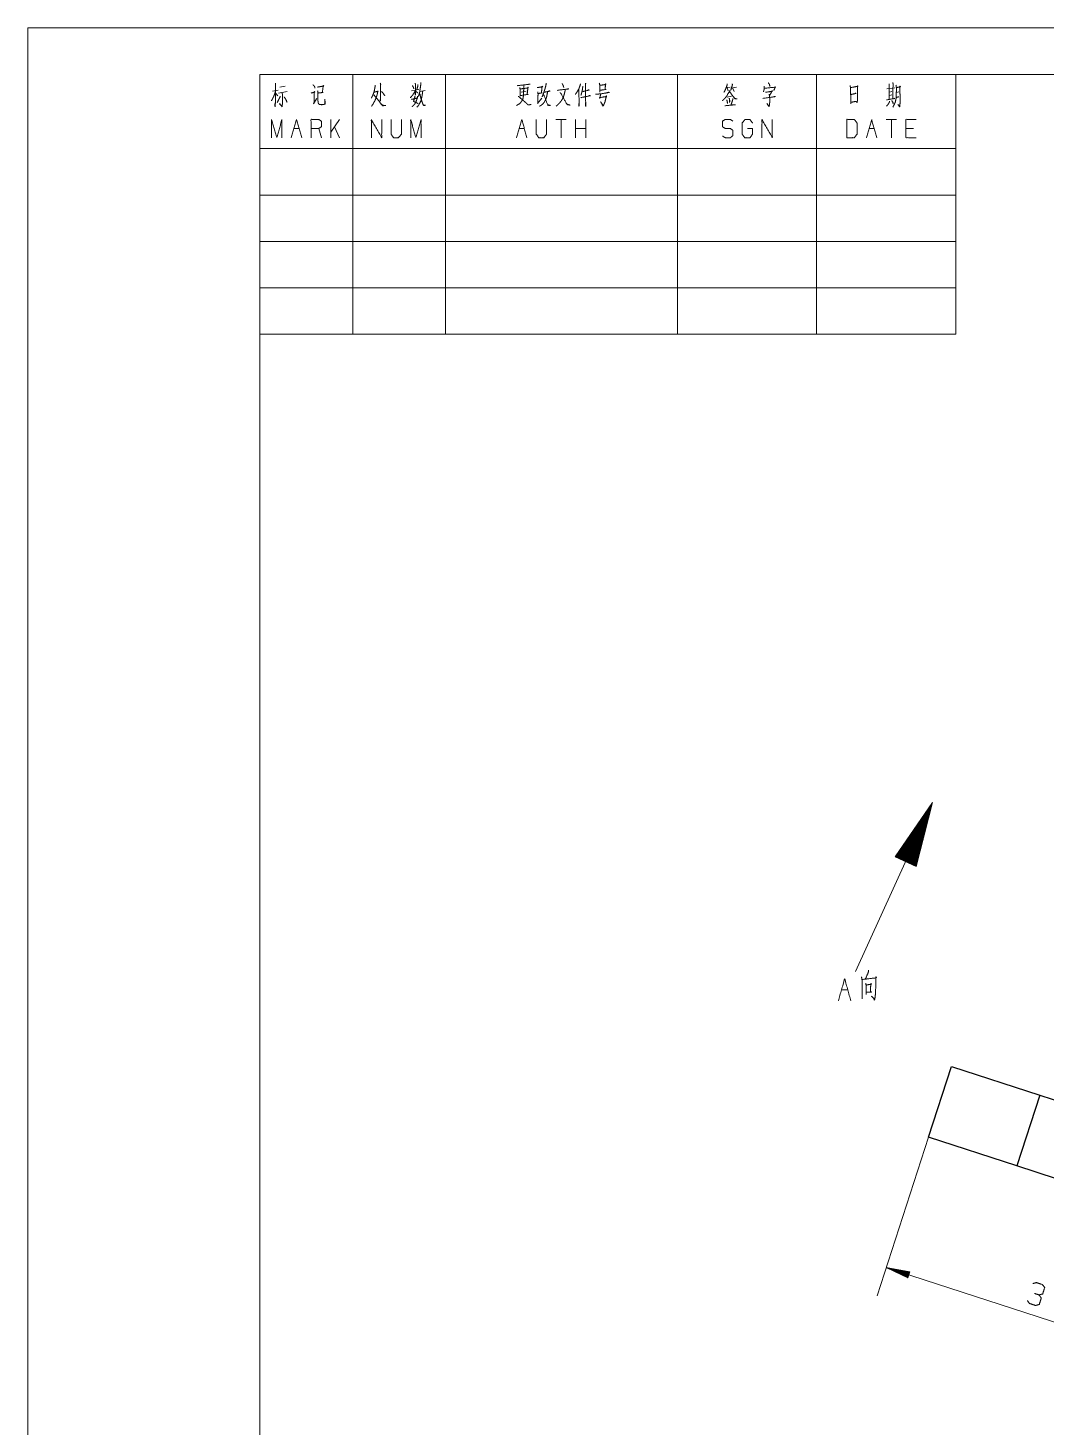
# Model space of a CAD drawing. Header units: millimetres. Extents: x 0 to 420, y 0 to 297.
# Drawn here: x 0 to 109.7, y 146.2 to 297 of the extents above; entities that cross this region are included whole.
import ezdxf

# ---------------------------------------------------------------- set-up
doc = ezdxf.new("R2010")
doc.units = ezdxf.units.MM
doc.layers.add('1', color=7, linetype='Continuous', true_color=0xffffff)

msp = doc.modelspace()

# ---------------------------------------------------------------- linework, layer by layer
at = {"layer": '1', "color": 132, "linetype": 'Continuous', "lineweight": 18}
for p, q in [((0, 297), (0, 0)), ((420, 297), (0, 297)), ((25, 292), (25, 264)), ((25, 292), (100, 292)), ((25, 292), (100, 292)), ((25, 292), (100, 292)), ((25, 292), (25, 5)), ((415, 292), (25, 292)), ((35, 292), (35, 264)), ((45, 292), (45, 264)), ((70, 292), (70, 264)), ((85, 292), (85, 264)), ((100, 292), (100, 264)), ((25, 284), (100, 284)), ((25, 279), (100, 279)), ((25, 274), (100, 274)), ((25, 269), (100, 269)), ((25, 264), (100, 264))]:
    msp.add_line(p, q, dxfattribs=at)
at = {"layer": '1', "color": 95, "linetype": 'Continuous', "lineweight": 18}
for p, q in [((26.34, 290.18), (26.96, 290.3)), ((26.7, 289.95), (26.92, 289.68)), ((26.99, 289.99), (27.95, 290.14)), ((27.13, 290.61), (27.71, 290.74)), ((41.34, 290.22), (42.13, 290.38)), ((42.25, 290.16), (42.79, 290.28)), ((53.17, 290.09), (53.7, 290.18)), ((75.25, 290.57), (75.67, 290.63)), ((75.35, 290.55), (75.45, 290.24)), ((75.83, 289.64), (75.37, 289.56)), ((75.82, 290.51), (76.35, 290.61)), ((75.98, 290.49), (76.11, 290.16)), ((92.56, 290.43), (93.43, 290.55)), ((92.84, 290.07), (93.11, 290.14)), ((92.86, 289.72), (93.09, 289.78)), ((93.6, 290.05), (93.85, 290.12)), ((54.91, 288.87), (55.37, 289.43)), ((33.59, 287.14), (32.63, 285.78)), ((32.63, 285.18), (32.63, 287.14)), ((58.02, 287.14), (56.9, 287.14)), ((57.46, 287.14), (57.46, 285.18)), ((59.02, 285.18), (59.02, 287.14)), ((60.14, 285.18), (60.14, 287.14)), ((93.6, 287.14), (92.49, 287.14)), ((93.05, 287.14), (93.05, 285.18)), ((28.66, 286.17), (29.22, 286.17)), ((31.62, 285.18), (31.34, 286.17)), ((33.59, 285.18), (33.04, 286.36)), ((52.94, 286.17), (53.49, 286.17)), ((60.14, 286.17), (59.02, 286.17)), ((90.65, 286.17), (91.2, 286.17)), ((95.45, 286.17), (94.61, 286.17)), ((87.68, 193.37), (88.35, 193.37))]:
    msp.add_line(p, q, dxfattribs=at)
at = {"layer": '1', "color": 13, "linetype": 'Continuous', "lineweight": 18}
for p, q in [((89.19, 195.34), (97.5, 213.54)), ((97.5, 213.54), (93.47, 207.68)), ((94.41, 207.25), (96.83, 212.57)), ((94.45, 207.23), (97, 212.81)), ((94.5, 207.21), (97.17, 213.05)), ((94.54, 207.19), (97.33, 213.29)), ((94.59, 207.17), (97.5, 213.54)), ((94.59, 207.17), (97.5, 213.54)), ((94.64, 207.15), (97.42, 213.25)), ((94.68, 207.13), (97.35, 212.97)), ((94.73, 207.1), (97.28, 212.69)), ((95.71, 206.66), (97.5, 213.54)), ((94.13, 207.38), (95.84, 211.13)), ((94.17, 207.36), (96.01, 211.37)), ((94.22, 207.34), (96.17, 211.61)), ((94.27, 207.32), (96.34, 211.85)), ((94.31, 207.29), (96.5, 212.09)), ((94.36, 207.27), (96.67, 212.33)), ((94.78, 207.08), (97.2, 212.4)), ((94.82, 207.06), (97.13, 212.12)), ((94.87, 207.04), (97.06, 211.84)), ((94.91, 207.02), (96.98, 211.55)), ((94.96, 207), (96.91, 211.27)), ((93.85, 207.51), (94.84, 209.68)), ((93.9, 207.48), (95.01, 209.92)), ((93.94, 207.46), (95.18, 210.16)), ((93.99, 207.44), (95.34, 210.4)), ((94.04, 207.42), (95.51, 210.64)), ((94.08, 207.4), (95.67, 210.88)), ((95.01, 206.98), (96.84, 210.99)), ((95.05, 206.96), (96.76, 210.7)), ((95.1, 206.94), (96.69, 210.42)), ((95.14, 206.91), (96.62, 210.14)), ((95.19, 206.89), (96.54, 209.85)), ((95.24, 206.87), (96.47, 209.57)), ((93.57, 207.63), (93.85, 208.23)), ((93.62, 207.61), (94.01, 208.47)), ((93.67, 207.59), (94.18, 208.72)), ((93.71, 207.57), (94.35, 208.96)), ((93.76, 207.55), (94.51, 209.2)), ((93.8, 207.53), (94.68, 209.44)), ((95.28, 206.85), (96.4, 209.29)), ((95.33, 206.83), (96.32, 209)), ((95.38, 206.81), (96.25, 208.72)), ((95.42, 206.79), (96.18, 208.44)), ((95.47, 206.77), (96.1, 208.15)), ((93.47, 207.68), (95.71, 206.66)), ((93.48, 207.67), (93.52, 207.75)), ((93.48, 207.67), (93.52, 207.75)), ((93.53, 207.65), (93.68, 207.99)), ((95.51, 206.75), (96.03, 207.87)), ((95.56, 206.72), (95.96, 207.59)), ((95.61, 206.7), (95.88, 207.31)), ((95.65, 206.68), (95.81, 207.02)), ((95.7, 206.66), (95.73, 206.74)), ((95.7, 206.66), (95.73, 206.74)), ((97.07, 177.47), (91.53, 160.4)), ((95.03, 162.96), (92.51, 163.42)), ((92.51, 163.42), (94.82, 162.32)), ((125.79, 152.61), (92.51, 163.42)), ((94.91, 162.61), (92.68, 163.34)), ((94.93, 162.66), (92.7, 163.39)), ((94.9, 162.57), (93.03, 163.17)), ((94.95, 162.71), (93.08, 163.32)), ((94.88, 162.52), (93.38, 163)), ((94.96, 162.76), (93.46, 163.25)), ((94.87, 162.47), (93.74, 162.84)), ((94.98, 162.81), (93.85, 163.17)), ((94.99, 162.86), (94.23, 163.1)), ((95.01, 162.9), (94.61, 163.03)), ((94.82, 162.32), (95.03, 162.96)), ((95.02, 162.95), (94.99, 162.96)), ((95.02, 162.95), (94.99, 162.96)), ((94.85, 162.42), (94.09, 162.67)), ((94.84, 162.37), (94.44, 162.5)), ((94.82, 162.32), (94.79, 162.33)), ((94.82, 162.32), (94.79, 162.33))]:
    msp.add_line(p, q, dxfattribs=at)
at = {"layer": '1', "color": 30, "linetype": 'Continuous', "lineweight": 25}
for p, q in [((97.07, 177.47), (99.54, 185.08)), ((99.54, 185.08), (109.05, 181.99)), ((109.05, 181.99), (106.58, 174.38)), ((109.05, 181.99), (130.87, 174.9)), ((106.58, 174.38), (97.07, 177.47)), ((128.4, 167.29), (106.58, 174.38))]:
    msp.add_line(p, q, dxfattribs=at)
at = {"layer": '1', "color": 95, "linetype": 'Continuous', "lineweight": 18}
for points, knots in [([(26.67, 291.07), (26.66, 288.89), (26.63, 288.5), (26.61, 288.71), (26.64, 288.94)], [0, 0, 0.723303, 0.854546, 0.923601, 1, 1]), ([(37.97, 291.05), (38.02, 290.94), (38, 290.84), (37.99, 289.12), (37.97, 289.23), (38, 289.45)], [0, 0, 0.049543, 0.095606, 0.852767, 0.898838, 1, 1]), ([(41.73, 291.07), (41.76, 290.92), (41.76, 289.78), (41.73, 289.93), (41.76, 290.05)], [0, 0, 0.094654, 0.823636, 0.91829, 1, 1]), ([(42.33, 291.11), (42.33, 290.98), (42.32, 290.76), (42.27, 290.47), (42.23, 290.16), (42.17, 289.91), (42.1, 289.68), (42.08, 289.62)], [0, 0, 0.081852, 0.232243, 0.425429, 0.63211, 0.800313, 0.957953, 1, 1]), ([(52.76, 290.82), (52.82, 290.78), (52.85, 290.8), (54.11, 290.94), (54.07, 290.96), (53.92, 290.92)], [0, 0, 0.045522, 0.068286, 0.872626, 0.90344, 1, 1]), ([(55.85, 291.05), (55.82, 290.8), (55.73, 290.47), (55.62, 290.12), (55.53, 289.89), (55.47, 289.72), (55.41, 289.58)], [0, 0, 0.162457, 0.385014, 0.625897, 0.784413, 0.898493, 1, 1]), ([(57.56, 291.03), (57.66, 290.84), (57.71, 290.72), (57.74, 290.59)], [0, 0, 0.450481, 0.729637, 1, 1]), ([(59.55, 290.98), (59.48, 290.72), (59.38, 290.47), (59.26, 290.24), (59.14, 290.05), (59, 289.85)], [0, 0, 0.21836, 0.428744, 0.629221, 0.801494, 1, 1]), ([(60.08, 291.07), (60.12, 290.98), (60.09, 291.03), (60.11, 288.54), (60.09, 288.73), (60.11, 289.04)], [0, 0, 0.029975, 0.04619, 0.840789, 0.900562, 1, 1]), ([(61.57, 291.07), (61.63, 290.82), (61.63, 290.09), (61.63, 290.28), (62.33, 290.38), (62.21, 290.38), (62.24, 290.9), (62.26, 290.98), (62.29, 290.92), (62.19, 290.9), (61.63, 290.82)], [0, 0, 0.076614, 0.294117, 0.350048, 0.563214, 0.598361, 0.753971, 0.779215, 0.799829, 0.831205, 1, 1]), ([(75.37, 290.98), (75.35, 290.84), (75.23, 290.53), (75.13, 290.28), (75.01, 290.07)], [0, 0, 0.148006, 0.485257, 0.758321, 1, 1]), ([(75.91, 290.98), (75.92, 290.88), (75.75, 290.3)], [0, 0, 0.147218, 1, 1]), ([(79.78, 291.09), (79.89, 290.96), (79.93, 290.86), (79.96, 290.69)], [0, 0, 0.364604, 0.619196, 1, 1]), ([(92.8, 290.98), (92.83, 290.86), (92.83, 289.31)], [0, 0, 0.075954, 1, 1]), ([(93.21, 291.11), (93.24, 290.98), (93.19, 289.37)], [0, 0, 0.073211, 1, 1]), ([(26.67, 290.16), (26.6, 289.91), (26.48, 289.62), (26.35, 289.35), (26.23, 289.14)], [0, 0, 0.233514, 0.515368, 0.78555, 1, 1]), ([(27.18, 289.66), (27.17, 289.58), (26.86, 288.96)], [0, 0, 0.108202, 1, 1]), ([(27.37, 289.99), (27.42, 289.87), (27.42, 288.83), (27.4, 288.6), (27.39, 288.52), (27.11, 288.85), (27.39, 288.56)], [0, 0, 0.056947, 0.504404, 0.603051, 0.639405, 0.826366, 1, 1]), ([(27.61, 289.58), (27.87, 289.16), (27.92, 289), (27.81, 289.27)], [0, 0, 0.516563, 0.696901, 1, 1]), ([(30.53, 289.99), (30.92, 290.09), (30.86, 290.16), (30.83, 288.96), (30.77, 288.83), (31.12, 289.41)], [0, 0, 0.158008, 0.19221, 0.673433, 0.728446, 1, 1]), ([(30.7, 290.88), (30.87, 290.72), (30.92, 290.63), (30.92, 290.53), (30.9, 290.67)], [0, 0, 0.413146, 0.573572, 0.750721, 1, 1]), ([(31.19, 290.63), (31.87, 290.74), (31.82, 290.8), (31.73, 290.05), (31.82, 290.05), (31.25, 289.99)], [0, 0, 0.313958, 0.349012, 0.694882, 0.735357, 1, 1]), ([(31.22, 290.22), (31.25, 289.91), (31.25, 289.2), (31.27, 288.98), (31.3, 288.87), (31.34, 288.81), (31.41, 288.77), (31.53, 288.75), (31.66, 288.73), (32.03, 288.79), (32, 289.33), (32, 288.79)], [0, 0, 0.097093, 0.316208, 0.387239, 0.42073, 0.444406, 0.470581, 0.507596, 0.549105, 0.664641, 0.832445, 1, 1]), ([(37.43, 290.84), (37.42, 290.72), (37.34, 290.3), (37.26, 290.01), (37.18, 289.8), (37.09, 289.6), (37.01, 289.43)], [0, 0, 0.084498, 0.36853, 0.573114, 0.721457, 0.873368, 1, 1]), ([(37.28, 290.09), (37.75, 290.18), (37.71, 290.22), (37.68, 290.03), (37.62, 289.76), (37.56, 289.6), (37.48, 289.37), (37.4, 289.18), (37.28, 288.98), (37.2, 288.81), (37.02, 288.56)], [0, 0, 0.202443, 0.228131, 0.308408, 0.425631, 0.500403, 0.604281, 0.689483, 0.790714, 0.870506, 1, 1]), ([(37.28, 289.8), (38.22, 288.62), (38.56, 288.65), (38.54, 288.65), (38.24, 288.67), (38.08, 288.81)], [0, 0, 0.632183, 0.773704, 0.779845, 0.909108, 1, 1]), ([(38.1, 290.16), (38.13, 290.14), (38.4, 289.8), (38.47, 289.68)], [0, 0, 0.059448, 0.761031, 1, 1]), ([(41.75, 290.24), (41.62, 290.01), (41.48, 289.8), (41.35, 289.64), (41.22, 289.49)], [0, 0, 0.287221, 0.555142, 0.786181, 1, 1]), ([(41.34, 289.31), (41.97, 289.45), (41.98, 289.64), (41.98, 289.56), (41.91, 289.31), (41.81, 289.04), (41.7, 288.83), (41.59, 288.71), (41.48, 288.58), (41.41, 288.52)], [0, 0, 0.30447, 0.39258, 0.431622, 0.553714, 0.689469, 0.798362, 0.878841, 0.954752, 1, 1]), ([(41.43, 290.8), (41.56, 290.57), (41.59, 290.43)], [0, 0, 0.640221, 1, 1]), ([(41.72, 289.66), (41.56, 289.08), (41.66, 289.04), (41.78, 289), (41.89, 288.94), (42.04, 288.85)], [0, 0, 0.5291, 0.62629, 0.735524, 0.852093, 1, 1]), ([(41.76, 290.2), (41.94, 290.07), (42.03, 289.97)], [0, 0, 0.613122, 1, 1]), ([(42.03, 290.92), (42.03, 290.82), (41.91, 290.34)], [0, 0, 0.174301, 1, 1]), ([(42.54, 290.16), (42.49, 289.8), (42.45, 289.56), (42.41, 289.35), (42.35, 289.16), (42.23, 288.91), (42.13, 288.73), (42.01, 288.56), (41.92, 288.48)], [0, 0, 0.19438, 0.332636, 0.448614, 0.555649, 0.70616, 0.822692, 0.933847, 1, 1]), ([(42.22, 289.89), (42.25, 289.85), (42.39, 289.27), (42.49, 289), (42.6, 288.71), (42.63, 288.65), (42.85, 288.67), (42.63, 288.69), (42.55, 288.81)], [0, 0, 0.026721, 0.341749, 0.493483, 0.655465, 0.691641, 0.80784, 0.924039, 1, 1]), ([(53.44, 290.84), (53.42, 290.18), (53.41, 289.85), (53.39, 289.66), (53.38, 289.56), (53.36, 289.43), (53.32, 289.31), (53.27, 289.2), (53.14, 289.02), (53, 288.85), (52.79, 288.73), (52.69, 288.67), (52.65, 288.65)], [0, 0, 0.263783, 0.395771, 0.470171, 0.511786, 0.56157, 0.614019, 0.658777, 0.749614, 0.837596, 0.932985, 0.980677, 1, 1]), ([(52.82, 289.6), (52.89, 289.6), (53.17, 289.37), (53.41, 289.16), (53.63, 288.98), (53.9, 288.71), (54.23, 288.75), (53.92, 288.71), (53.82, 288.79)], [0, 0, 0.033467, 0.197839, 0.340788, 0.472468, 0.649452, 0.797921, 0.939753, 1, 1]), ([(53, 290.59), (53.04, 290.41), (53.04, 289.66), (53.03, 289.7), (53.89, 289.85), (53.8, 289.85), (53.89, 290.63), (53.92, 290.57), (53.87, 290.53), (53.04, 290.43)], [0, 0, 0.051663, 0.252803, 0.264656, 0.500971, 0.524672, 0.738301, 0.756829, 0.773117, 1, 1]), ([(54.88, 290.57), (55.47, 290.67), (55.41, 290.74), (55.34, 290.01), (55.41, 290.01), (54.97, 289.93), (54.94, 290.12), (54.97, 289.89), (54.96, 288.96)], [0, 0, 0.181366, 0.207406, 0.429567, 0.451891, 0.588199, 0.645735, 0.715777, 1, 1]), ([(55.98, 290.12), (55.98, 289.99), (55.92, 289.66), (55.86, 289.47), (55.81, 289.31), (55.73, 289.16), (55.65, 289.02), (55.54, 288.87), (55.31, 288.67), (55.13, 288.58)], [0, 0, 0.067236, 0.249298, 0.354996, 0.450079, 0.537949, 0.629663, 0.725721, 0.894899, 1, 1]), ([(55.54, 289.8), (55.59, 289.78), (56.04, 288.67), (56.32, 288.65), (56.06, 288.71), (55.98, 288.83)], [0, 0, 0.024909, 0.644018, 0.787117, 0.926016, 1, 1]), ([(55.62, 290.07), (56.27, 290.2), (56.2, 290.22), (56.08, 290.18)], [0, 0, 0.769962, 0.857327, 1, 1]), ([(57.88, 290.32), (57.88, 290.2), (57.81, 289.91), (57.74, 289.68), (57.65, 289.43), (57.52, 289.23), (57.5, 289.18), (57.42, 289.08), (57.31, 288.94), (57.18, 288.81), (57.06, 288.69), (56.93, 288.58)], [0, 0, 0.060656, 0.206644, 0.323463, 0.452143, 0.571976, 0.593424, 0.659716, 0.74639, 0.834816, 0.918178, 1, 1]), ([(57.02, 290.28), (58.29, 290.43), (58.21, 290.45), (58.12, 290.41)], [0, 0, 0.872478, 0.933903, 1, 1]), ([(57.34, 290.05), (57.4, 290.01), (58.1, 288.75), (58.43, 288.69), (58.12, 288.77), (58.02, 288.89)], [0, 0, 0.030854, 0.652647, 0.79375, 0.930716, 1, 1]), ([(59.38, 290.41), (59.39, 289.16), (59.39, 288.56), (59.38, 288.69), (59.39, 288.91)], [0, 0, 0.565717, 0.839123, 0.896086, 1, 1]), ([(59.57, 289.49), (60.61, 289.7), (60.53, 289.72), (60.4, 289.66)], [0, 0, 0.826976, 0.886334, 1, 1]), ([(59.8, 290.72), (59.76, 290.38), (59.7, 290.09), (59.64, 289.89), (59.6, 289.76)], [0, 0, 0.34211, 0.644851, 0.86512, 1, 1]), ([(59.8, 290.14), (60.47, 290.32), (60.4, 290.32), (60.28, 290.26)], [0, 0, 0.772509, 0.853435, 1, 1]), ([(61.18, 289.87), (61.37, 289.87), (61.75, 289.91), (62.68, 290.05), (62.58, 290.07), (62.43, 290.03)], [0, 0, 0.10704, 0.322386, 0.855626, 0.914427, 1, 1]), ([(61.73, 289.91), (61.63, 289.41), (61.6, 289.49), (62.38, 289.62), (62.33, 289.7), (62.33, 289.62), (62.24, 289.27), (62.19, 289.04), (62.11, 288.85), (62.05, 288.71), (62.01, 288.6), (61.98, 288.58), (61.72, 289.06), (62, 288.62)], [0, 0, 0.13637, 0.159981, 0.371157, 0.396349, 0.418604, 0.516111, 0.579311, 0.63312, 0.675133, 0.705357, 0.714996, 0.861275, 1, 1]), ([(75.64, 290.3), (75.63, 290.2), (75.39, 289.83), (75.38, 289.78), (75.26, 289.6), (75.06, 289.37), (74.85, 289.16)], [0, 0, 0.074337, 0.387309, 0.418539, 0.575027, 0.79286, 1, 1]), ([(75.61, 290.16), (76.2, 289.37), (76.43, 289.37), (76.2, 289.39), (76.08, 289.54)], [0, 0, 0.599324, 0.742451, 0.886135, 1, 1]), ([(79.2, 289.41), (80.57, 289.6), (80.49, 289.62), (80.28, 289.56)], [0, 0, 0.820202, 0.873508, 1, 1]), ([(79.34, 290.74), (79.34, 290.51), (79.33, 290.34), (79.3, 290.22), (79.27, 290.12)], [0, 0, 0.361949, 0.626223, 0.829034, 1, 1]), ([(79.34, 290.49), (80.57, 290.63), (80.56, 290.67), (80.37, 290.26)], [0, 0, 0.712481, 0.737756, 1, 1]), ([(79.49, 290.07), (80.25, 290.18), (80.21, 290.24), (79.92, 289.72)], [0, 0, 0.533866, 0.586729, 1, 1]), ([(79.87, 289.87), (79.9, 289.76), (79.93, 289.64), (79.94, 289.43), (79.94, 289), (79.93, 288.85), (79.9, 288.65), (79.86, 288.52), (79.64, 288.87), (79.87, 288.56)], [0, 0, 0.049623, 0.1085, 0.204239, 0.404798, 0.471991, 0.568442, 0.629223, 0.820578, 1, 1]), ([(88.61, 290.8), (88.64, 290.59), (88.66, 290.14), (88.67, 289.66), (88.67, 289.6), (88.67, 288.83), (88.67, 288.98), (89.24, 289.1), (89.36, 288.96), (89.39, 289.14), (89.39, 289.39), (89.4, 289.87), (89.42, 290.36), (89.42, 290.78), (89.43, 290.72), (88.66, 290.57)], [0, 0, 0.037589, 0.119519, 0.205166, 0.216331, 0.354043, 0.380097, 0.485125, 0.518622, 0.552532, 0.597196, 0.682843, 0.77221, 0.846648, 0.858119, 1, 1]), ([(88.67, 289.83), (89.24, 289.95), (89.18, 289.97), (89.05, 289.89)], [0, 0, 0.728512, 0.805958, 1, 1]), ([(93.55, 290.82), (93.59, 290.59), (93.59, 290.14), (93.57, 289.64), (93.55, 289.33), (93.47, 289), (93.38, 288.79), (93.22, 288.48)], [0, 0, 0.096217, 0.285187, 0.491418, 0.620825, 0.76157, 0.854869, 1, 1]), ([(93.57, 289.52), (93.6, 289.52), (93.84, 289.58)], [0, 0, 0.107799, 1, 1]), ([(93.59, 290.57), (94.03, 290.67), (93.98, 290.74), (93.98, 290.05), (94, 289.12), (93.98, 288.77), (93.97, 288.56), (93.95, 288.5), (93.74, 288.77), (93.94, 288.58)], [0, 0, 0.13308, 0.155522, 0.357051, 0.631901, 0.735808, 0.797028, 0.815849, 0.918301, 1, 1]), ([(75.12, 288.62), (76.23, 288.73), (76.16, 288.73), (75.99, 288.71)], [0, 0, 0.825897, 0.879998, 1, 1]), ([(75.31, 289.27), (75.38, 289), (75.38, 288.87), (75.37, 289.04)], [0, 0, 0.489807, 0.707975, 1, 1]), ([(75.58, 289.43), (75.64, 289.12), (75.61, 288.96), (75.61, 289.18)], [0, 0, 0.443891, 0.680119, 1, 1]), ([(75.95, 289.41), (75.95, 289.27), (75.77, 288.69)], [0, 0, 0.19307, 1, 1]), ([(92.52, 289.25), (93.43, 289.41), (93.38, 289.43), (93.33, 289.37)], [0, 0, 0.873246, 0.919206, 1, 1]), ([(92.86, 289.12), (92.84, 289.02), (92.73, 288.81), (92.62, 288.67), (92.52, 288.56)], [0, 0, 0.157085, 0.51447, 0.781154, 1, 1]), ([(93.09, 289.18), (93.25, 288.94), (93.25, 288.83), (93.19, 289.02)], [0, 0, 0.497679, 0.671694, 1, 1]), ([(26.26, 285.18), (26.26, 287.14), (26.82, 285.18), (27.37, 287.14), (27.37, 285.18)], [0, 0, 0.245192, 0.5, 0.754808, 1, 1]), ([(30.51, 285.18), (30.51, 287.14), (31.34, 287.14), (31.62, 286.96), (31.62, 286.36), (31.34, 286.17), (30.51, 286.17)], [0, 0, 0.400952, 0.571035, 0.639278, 0.761676, 0.829917, 1, 1]), ([(37.01, 285.18), (37.01, 287.14), (38.12, 285.18), (38.12, 287.14)], [0, 0, 0.317574, 0.682426, 1, 1]), ([(39.13, 287.14), (39.13, 285.57), (39.39, 285.18), (39.95, 285.18), (40.24, 285.57), (40.24, 287.14)], [0, 0, 0.337152, 0.438599, 0.557781, 0.662848, 1, 1]), ([(41.25, 285.18), (41.25, 287.14), (41.81, 285.18), (42.36, 287.14), (42.36, 285.18)], [0, 0, 0.245192, 0.5, 0.754808, 1, 1]), ([(54.78, 287.14), (54.78, 285.57), (55.05, 285.18), (55.6, 285.18), (55.89, 285.57), (55.89, 287.14)], [0, 0, 0.337152, 0.438599, 0.557781, 0.662848, 1, 1]), ([(74.85, 285.36), (75.13, 285.18), (75.7, 285.18), (75.98, 285.39), (75.98, 285.97), (75.7, 286.17), (75.15, 286.17), (74.85, 286.36), (74.85, 286.96), (75.15, 287.14), (75.7, 287.14), (75.98, 286.96)], [0, 0, 0.068035, 0.184054, 0.254521, 0.372333, 0.442799, 0.555843, 0.626367, 0.748393, 0.81892, 0.931964, 1, 1]), ([(77.55, 286.17), (78.1, 286.17), (78.1, 285.57), (77.82, 285.18), (77.25, 285.18), (76.97, 285.57), (76.97, 286.75), (77.27, 287.14), (77.81, 287.14), (78.09, 286.75)], [0, 0, 0.103295, 0.214797, 0.304261, 0.410274, 0.499739, 0.718892, 0.809956, 0.910533, 1, 1]), ([(79.11, 285.18), (79.11, 287.14), (80.22, 285.18), (80.22, 287.14)], [0, 0, 0.317574, 0.682426, 1, 1]), ([(88.25, 285.18), (89.07, 285.18), (89.36, 285.57), (89.36, 286.75), (89.07, 287.14), (88.25, 287.14), (88.25, 285.18)], [0, 0, 0.142133, 0.227159, 0.431787, 0.516817, 0.65895, 1, 1]), ([(90.37, 285.18), (90.93, 287.14), (91.48, 285.18)], [0, 0, 0.5, 1, 1]), ([(95.73, 285.18), (94.61, 285.18), (94.61, 287.14), (95.73, 287.14)], [0, 0, 0.265389, 0.734611, 1, 1]), ([(87.34, 192.17), (88.02, 194.54), (88.69, 192.17)], [0, 0, 0.5, 1, 1]), ([(89.84, 194.74), (89.89, 194.44), (89.92, 193.39), (89.92, 192.37), (89.89, 192.59), (89.91, 192.79)], [0, 0, 0.108445, 0.482379, 0.847347, 0.928486, 1, 1]), ([(89.91, 194.47), (91.37, 194.64), (91.46, 194.69), (91.37, 194.77), (91.37, 194.14), (91.36, 193.39), (91.34, 192.94), (91.3, 192.59), (91.27, 192.37), (91.23, 192.24), (91.14, 192.42), (90.91, 192.67), (91.25, 192.34)], [0, 0, 0.282357, 0.301765, 0.323874, 0.443313, 0.58666, 0.672708, 0.739957, 0.783526, 0.80832, 0.84582, 0.910684, 1, 1]), ([(90.6, 195.49), (90.58, 195.29), (90.26, 194.52)], [0, 0, 0.193816, 1, 1]), ([(90.3, 194.07), (90.33, 193.82), (90.35, 193.09), (90.35, 192.84), (90.33, 193.04), (90.35, 193.09), (90.91, 193.12), (90.79, 193.14), (90.84, 194.04), (90.91, 193.97), (90.35, 193.87)], [0, 0, 0.067336, 0.260479, 0.327154, 0.380665, 0.39481, 0.545638, 0.579251, 0.819514, 0.846991, 1, 1]), ([(108.97, 160.48), (109.36, 160.59), (109.58, 161.28), (109.33, 161.6), (108.68, 161.81), (108.29, 161.7)], [0, 0, 0.153873, 0.429851, 0.583729, 0.846126, 1, 1]), ([(107.71, 159.87), (107.94, 159.56), (108.6, 159.34), (108.99, 159.45), (109.21, 160.14), (108.97, 160.48), (108.48, 160.64)], [0, 0, 0.12412, 0.343689, 0.472447, 0.703378, 0.83673, 1, 1])]:
    msp.add_open_spline(points, degree=1, knots=knots, dxfattribs=at)
for points in [[(28.38, 285.18), (28.94, 287.14), (29.5, 285.18)], [(52.66, 285.18), (53.22, 287.14), (53.77, 285.18)]]:
    msp.add_open_spline(points, degree=1, dxfattribs=at)

doc.saveas('drawing.dxf')
